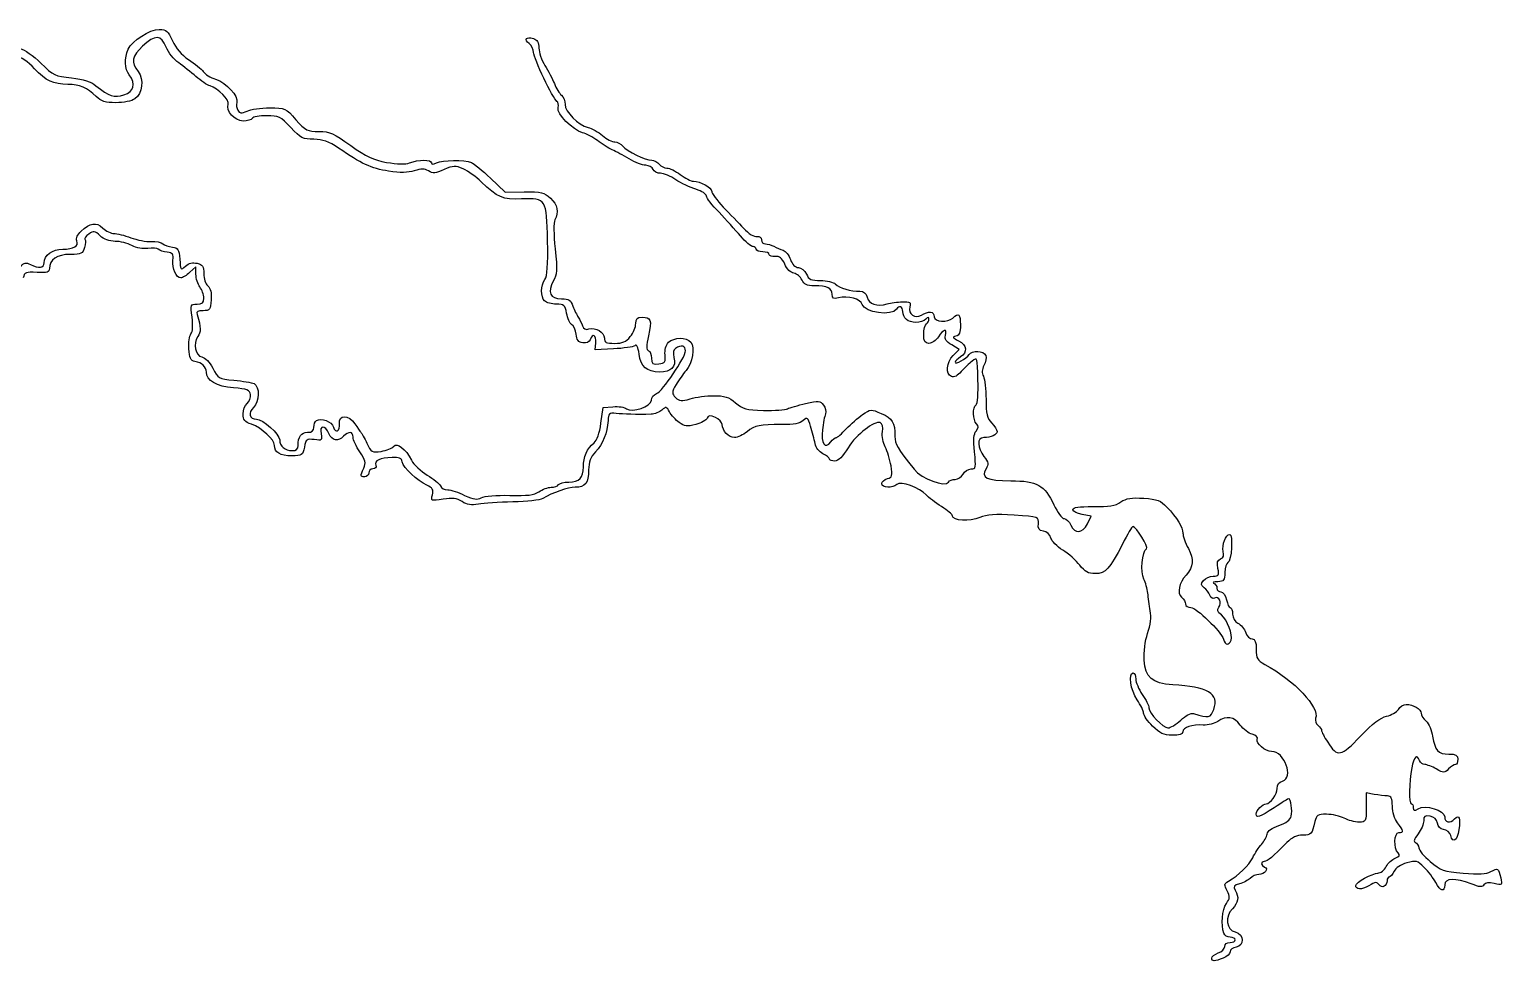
# Model space of a CAD drawing. Extents: x 0 to 12.7, y 0 to 7.2.
# Drawn here: x 6.47 to 12.72, y 0 to 3.96 of the extents above; entities that cross this region are included whole.
import ezdxf

# ---------------------------------------------------------------- set-up
doc = ezdxf.new("R2010")
doc.units = 0
doc.header["$MEASUREMENT"] = 0
doc.layers.get('0').update_dxf_attribs({"linetype": 'CONTINUOUS'})

msp = doc.modelspace()

# ---------------------------------------------------------------- linework, layer by layer
at = {"color": 0}
for p, q in [((8.42676, 3.3234), (8.48899, 3.2646)), ((8.48899, 3.2646), (8.57004, 3.26568)), ((7.17671, 2.94792), (7.15115, 2.92449)), ((7.17671, 2.91564), (7.17671, 2.94792)), ((8.87121, 2.59451), (8.87343, 2.62451)), ((8.949, 2.59896), (8.87121, 2.59451)), ((10.4168, 2.59674), (10.3846, 2.61567)), ((10.3912, 2.57118), (10.4168, 2.59674)), ((8.89567, 2.28342), (8.90457, 2.3501)), ((8.90457, 2.3501), (8.94678, 2.35346)), ((10.9768, 1.88786), (10.9379, 1.89561)), ((10.9602, 1.85562), (10.9768, 1.88786)), ((12.178, 0.706651), (12.1436, 0.713325)), ((12.1436, 0.713325), (12.1436, 0.651096)), ((11.488, 0.011122), (11.488, 0.011122))]:
    msp.add_line(p, q, dxfattribs=at)
for points in [[(6.88894, 3.87125), (6.90668, 3.90901), (6.98004, 3.95568), (7.02115, 3.95568)], [(7.02115, 3.95568), (7.05117, 3.95568), (7.05892, 3.949), (7.07671, 3.90679)], [(6.95003, 3.88456), (6.9056, 3.84347), (6.90007, 3.81569), (6.9311, 3.77681)], [(7.05003, 3.8801), (7.03, 3.93343), (7.00222, 3.93457), (6.95003, 3.88456)], [(7.10335, 3.81342), (7.08339, 3.82682), (7.06006, 3.85786), (7.05003, 3.8801)], [(7.07671, 3.90679), (7.09115, 3.87571), (7.11447, 3.84793), (7.14556, 3.8279)], [(8.59119, 3.89567), (8.56674, 3.91342), (8.57785, 3.92681), (8.60894, 3.91678)], [(8.61008, 3.85786), (8.61008, 3.87017), (8.60118, 3.88792), (8.59119, 3.89567)], [(8.60894, 3.91678), (8.6256, 3.91233), (8.63232, 3.90012), (8.63232, 3.87679)], [(8.63232, 3.87679), (8.63232, 3.85906), (8.64344, 3.82568), (8.65788, 3.80231)], [(6.4911, 3.78901), (6.46446, 3.81896), (6.43446, 3.83789), (6.41004, 3.84347)], [(6.43001, 3.87451), (6.44775, 3.87125), (6.48779, 3.84347), (6.51888, 3.81233)], [(6.89339, 3.76232), (6.87446, 3.78792), (6.87224, 3.83344), (6.88894, 3.87125)], [(7.14556, 3.8279), (7.17225, 3.81011), (7.20003, 3.78792), (7.20779, 3.77681)], [(8.70893, 3.65012), (8.69228, 3.66124), (8.61008, 3.83236), (8.61008, 3.85786)], [(6.63336, 3.72233), (6.57118, 3.72233), (6.54004, 3.73682), (6.4911, 3.78901)], [(6.51888, 3.81233), (6.57118, 3.76124), (6.57889, 3.75678), (6.64893, 3.75011)], [(6.87115, 3.6779), (6.91444, 3.69239), (6.92225, 3.72342), (6.89339, 3.76232)], [(6.9311, 3.77681), (6.95671, 3.74349), (6.95003, 3.68343), (6.91781, 3.66124)], [(7.17671, 3.75569), (7.15668, 3.77344), (7.12337, 3.80013), (7.10335, 3.81342)], [(7.23671, 3.71571), (7.2245, 3.71897), (7.19672, 3.7379), (7.17671, 3.75569)], [(7.20779, 3.77681), (7.21446, 3.76568), (7.23893, 3.75119), (7.2601, 3.74457)], [(8.65788, 3.80231), (8.67231, 3.78011), (8.69011, 3.74567), (8.69786, 3.72569)], [(6.75336, 3.67122), (6.71446, 3.70904), (6.68338, 3.72233), (6.63336, 3.72233)], [(6.64893, 3.75011), (6.70003, 3.74457), (6.73112, 3.73454), (6.75222, 3.71679)], [(6.75222, 3.71679), (6.80778, 3.67122), (6.83003, 3.66461), (6.87115, 3.6779)], [(7.31337, 3.63792), (7.32004, 3.65565), (7.27115, 3.70568), (7.23671, 3.71571)], [(7.2601, 3.74457), (7.30561, 3.73008), (7.35781, 3.67236), (7.35004, 3.64567)], [(8.69786, 3.72569), (8.70568, 3.70568), (8.71897, 3.68343), (8.72786, 3.67681)], [(6.83669, 3.64453), (6.79221, 3.64453), (6.77447, 3.65012), (6.75336, 3.67122)], [(6.91781, 3.66124), (6.90451, 3.65121), (6.86892, 3.64453), (6.83669, 3.64453)], [(7.37674, 3.56679), (7.34115, 3.56679), (7.30333, 3.61014), (7.31337, 3.63792)], [(7.35004, 3.64567), (7.34668, 3.63564), (7.34896, 3.62125), (7.35449, 3.61231)], [(8.71343, 3.62343), (8.71674, 3.63564), (8.71451, 3.64675), (8.70893, 3.65012)], [(8.72786, 3.67681), (8.73671, 3.67014), (8.74343, 3.65229), (8.74343, 3.63683)], [(8.74343, 3.63683), (8.74343, 3.60568), (8.79899, 3.55012), (8.84119, 3.53901)], [(7.35449, 3.61231), (7.36225, 3.59901), (7.36893, 3.59793), (7.39339, 3.60906)], [(7.41564, 3.5779), (7.41228, 3.57124), (7.39447, 3.56679), (7.37674, 3.56679)], [(7.39339, 3.60906), (7.4089, 3.61675), (7.45226, 3.62235), (7.49001, 3.62235)], [(7.47672, 3.58897), (7.44672, 3.58897), (7.41894, 3.58453), (7.41564, 3.5779)], [(7.57894, 3.53901), (7.5356, 3.58561), (7.52783, 3.58897), (7.47672, 3.58897)], [(7.49001, 3.62235), (7.55561, 3.62235), (7.55783, 3.62125), (7.60118, 3.57232)], [(7.60118, 3.57232), (7.64225, 3.52572), (7.64899, 3.52235), (7.69894, 3.52235)], [(8.81788, 3.51676), (8.77561, 3.52789), (8.70676, 3.59793), (8.71343, 3.62343)], [(7.67676, 3.48899), (7.63112, 3.48899), (7.62121, 3.49457), (7.57894, 3.53901)], [(7.69894, 3.52235), (7.74561, 3.52235), (7.76118, 3.5146), (7.83339, 3.46229)], [(8.88118, 3.48346), (8.86231, 3.49794), (8.83344, 3.5134), (8.81788, 3.51676)], [(8.84119, 3.53901), (8.85678, 3.53564), (8.88456, 3.52013), (8.90229, 3.50456)], [(8.90229, 3.50456), (8.92008, 3.49007), (8.94347, 3.47786), (8.95454, 3.47786)], [(7.78228, 3.45122), (7.73893, 3.48008), (7.71565, 3.48899), (7.67676, 3.48899)], [(7.99451, 3.35346), (7.92117, 3.36567), (7.87674, 3.38564), (7.78228, 3.45122)], [(7.83339, 3.46229), (7.90007, 3.41461), (7.92899, 3.40121), (7.98563, 3.39117)], [(8.94347, 3.44456), (8.9279, 3.45122), (8.90013, 3.46897), (8.88118, 3.48346)], [(9.01568, 3.40565), (8.99121, 3.42014), (8.95899, 3.43787), (8.94347, 3.44456)], [(8.95454, 3.47786), (8.96451, 3.47786), (8.98008, 3.47017), (8.9879, 3.46012)], [(8.9879, 3.46012), (9.00564, 3.43901), (9.08567, 3.40013), (9.11122, 3.40013)], [(7.98563, 3.39117), (8.03114, 3.38346), (8.06565, 3.38232), (8.08339, 3.389)], [(8.08339, 3.389), (8.12007, 3.40349), (8.17676, 3.40349), (8.17676, 3.389)], [(8.17676, 3.389), (8.17676, 3.38124), (8.18343, 3.38124), (8.19781, 3.389)], [(8.19781, 3.389), (8.22228, 3.40121), (8.31565, 3.40229), (8.34565, 3.39117)], [(8.31119, 3.36339), (8.27675, 3.37788), (8.26893, 3.37788), (8.23008, 3.36014)], [(8.34565, 3.39117), (8.35562, 3.38683), (8.39225, 3.35678), (8.42676, 3.3234)], [(9.08567, 3.37896), (9.07124, 3.37896), (9.0401, 3.39117), (9.01568, 3.40565)], [(9.11675, 3.36122), (9.11344, 3.37011), (9.09901, 3.37788), (9.08567, 3.37896)], [(9.11122, 3.40013), (9.12125, 3.40013), (9.13564, 3.39236), (9.14344, 3.38346)], [(9.14344, 3.38346), (9.15121, 3.37451), (9.16569, 3.36675), (9.17563, 3.36675)], [(8.10335, 3.35568), (8.07676, 3.34674), (8.04454, 3.34565), (7.99451, 3.35346)], [(8.16342, 3.35454), (8.14675, 3.36458), (8.1334, 3.36458), (8.10335, 3.35568)], [(8.23008, 3.36014), (8.19342, 3.34347), (8.18229, 3.34233), (8.16342, 3.35454)], [(8.38786, 3.30903), (8.36675, 3.329), (8.33231, 3.35346), (8.31119, 3.36339)], [(9.14903, 3.34457), (9.13454, 3.34457), (9.12125, 3.35232), (9.11675, 3.36122)], [(9.21343, 3.31679), (9.19119, 3.33236), (9.16233, 3.34457), (9.14903, 3.34457)], [(9.17563, 3.36675), (9.18674, 3.36675), (9.21121, 3.35454), (9.23236, 3.33897)], [(9.29899, 3.27681), (9.27453, 3.2845), (9.23568, 3.30231), (9.21343, 3.31679)], [(9.23236, 3.33897), (9.25342, 3.3234), (9.27789, 3.31119), (9.28792, 3.31119)], [(8.55897, 3.23562), (8.47786, 3.23232), (8.45676, 3.24115), (8.38786, 3.30903)], [(8.57004, 3.26568), (8.64231, 3.26676), (8.65457, 3.2634), (8.68115, 3.23899)], [(9.28792, 3.31119), (9.31679, 3.31119), (9.36567, 3.2845), (9.36567, 3.26785)], [(9.34347, 3.24789), (9.34347, 3.25672), (9.32346, 3.26893), (9.29899, 3.27681)], [(9.36567, 3.26785), (9.36567, 3.2601), (9.38792, 3.23008), (9.41456, 3.20117)], [(8.66894, 3.05783), (8.66569, 3.23562), (8.66342, 3.23899), (8.55897, 3.23562)], [(8.68115, 3.23899), (8.71121, 3.21121), (8.71789, 3.17899), (8.70008, 3.14675)], [(9.39675, 3.17899), (9.36681, 3.20904), (9.34347, 3.24007), (9.34347, 3.24789)], [(9.41456, 3.20117), (9.44233, 3.17339), (9.48118, 3.13232), (9.50119, 3.11122)], [(6.68892, 3.09901), (6.72781, 3.13456), (6.75336, 3.139), (6.78114, 3.11231)], [(8.70008, 3.14675), (8.69456, 3.13564), (8.69456, 3.08561), (8.70117, 3.02344)], [(9.4879, 3.079), (9.46679, 3.10346), (9.42563, 3.14899), (9.39675, 3.17899)], [(6.67117, 3.05783), (6.66672, 3.06896), (6.67449, 3.08453), (6.68892, 3.09901)], [(6.72228, 3.08681), (6.70888, 3.07785), (6.70226, 3.06787), (6.70557, 3.06456)], [(6.70557, 3.06456), (6.70888, 3.06119), (6.70779, 3.04563), (6.70335, 3.02897)], [(6.77001, 3.079), (6.74778, 3.1001), (6.74224, 3.10118), (6.72228, 3.08681)], [(6.83339, 3.05567), (6.81006, 3.05567), (6.7856, 3.06456), (6.77001, 3.079)], [(6.78114, 3.11231), (6.79449, 3.09901), (6.81668, 3.08897), (6.82894, 3.08897)], [(6.82894, 3.08897), (6.84115, 3.08897), (6.87337, 3.08122), (6.90007, 3.07124)], [(6.90007, 3.07124), (6.92671, 3.06119), (6.9656, 3.05344), (6.98665, 3.05458)], [(9.54124, 3.03342), (9.53347, 3.03342), (9.50896, 3.05344), (9.4879, 3.079)], [(9.50119, 3.11122), (9.52235, 3.08789), (9.54568, 3.0734), (9.55789, 3.07568)], [(9.55789, 3.07568), (9.56901, 3.07785), (9.57682, 3.07232), (9.57682, 3.06228)], [(6.53228, 2.96457), (6.53228, 2.99567), (6.56782, 3.02229), (6.61117, 3.02229)], [(6.61117, 3.02229), (6.65776, 3.02229), (6.68001, 3.03564), (6.67117, 3.05783)], [(6.70335, 3.02897), (6.69667, 3.00347), (6.69114, 3.00011), (6.64339, 3.00011)], [(6.90451, 3.03788), (6.88667, 3.0479), (6.85449, 3.05567), (6.83339, 3.05567)], [(6.97228, 3.02567), (6.95226, 3.02229), (6.92449, 3.02789), (6.90451, 3.03788)], [(7.01671, 3.02229), (7.01226, 3.02789), (6.99224, 3.02897), (6.97228, 3.02567)], [(6.98665, 3.05458), (7.00672, 3.05567), (7.02892, 3.05231), (7.03668, 3.04563)], [(7.05453, 3.009), (7.03896, 3.01124), (7.02225, 3.01676), (7.01671, 3.02229)], [(7.03668, 3.04563), (7.0434, 3.0401), (7.06114, 3.03342), (7.07671, 3.03125)], [(7.07894, 2.97569), (7.08231, 3.00011), (7.07781, 3.00672), (7.05453, 3.009)], [(7.07671, 3.03125), (7.10113, 3.02789), (7.10449, 3.02121), (7.10781, 2.98008)], [(8.65788, 2.89344), (8.66786, 2.90674), (8.67122, 2.95454), (8.66894, 3.05783)], [(8.70117, 3.02344), (8.71121, 2.93235), (8.71013, 2.91456), (8.69347, 2.88678)], [(9.55458, 3.02229), (9.55458, 3.02789), (9.54785, 3.03342), (9.54124, 3.03342)], [(9.58236, 3.01124), (9.56679, 3.01124), (9.55458, 3.01568), (9.55458, 3.02229)], [(9.57682, 3.06228), (9.57682, 3.05231), (9.58458, 3.04454), (9.59347, 3.04454)], [(9.61014, 2.99903), (9.61014, 3.00564), (9.59788, 3.01124), (9.58236, 3.01124)], [(9.59347, 3.04454), (9.60232, 3.04454), (9.61897, 3.0401), (9.6301, 3.0345)], [(9.6301, 3.0345), (9.64014, 3.02897), (9.65788, 3.02121), (9.669, 3.01785)], [(9.669, 3.01785), (9.68012, 3.0146), (9.69456, 2.99675), (9.70014, 2.97786)], [(6.43224, 2.94792), (6.44775, 2.96565), (6.45449, 2.96789), (6.47444, 2.95676)], [(6.47444, 2.95676), (6.5089, 2.93896), (6.53228, 2.94233), (6.53228, 2.96457)], [(6.55447, 2.94006), (6.55447, 2.92339), (6.54557, 2.92122), (6.50222, 2.92339)], [(6.64339, 3.00011), (6.58783, 3.00011), (6.55447, 2.97786), (6.55447, 2.94006)], [(7.11225, 2.90007), (7.09337, 2.90007), (7.07557, 2.94006), (7.07894, 2.97569)], [(7.10781, 2.98008), (7.11117, 2.93343), (7.11225, 2.93235), (7.13226, 2.95008)], [(7.13226, 2.95008), (7.14671, 2.96338), (7.16228, 2.96674), (7.18229, 2.96229)], [(7.18229, 2.96229), (7.20449, 2.95676), (7.21007, 2.949), (7.21007, 2.91786)], [(9.63569, 2.99115), (9.62125, 2.98899), (9.61014, 2.99343), (9.61014, 2.99903)], [(9.67567, 2.95899), (9.66347, 2.98562), (9.65457, 2.99343), (9.63569, 2.99115)], [(9.71451, 2.92014), (9.70122, 2.92231), (9.68457, 2.93787), (9.67567, 2.95899)], [(9.70014, 2.97786), (9.7079, 2.95676), (9.72011, 2.94456), (9.73346, 2.94456)], [(9.73346, 2.94456), (9.74567, 2.94456), (9.76014, 2.93235), (9.7679, 2.91678)], [(6.50222, 2.92339), (6.45449, 2.92676), (6.44894, 2.92449), (6.44336, 2.90007)], [(7.15115, 2.92449), (7.13667, 2.91118), (7.12001, 2.90007), (7.11225, 2.90007)], [(7.19342, 2.86231), (7.18451, 2.87343), (7.17671, 2.89789), (7.17671, 2.91564)], [(7.21007, 2.91786), (7.21007, 2.89789), (7.21783, 2.87451), (7.22672, 2.86675)], [(8.65674, 2.80231), (8.639, 2.8201), (8.64008, 2.86893), (8.65788, 2.89344)], [(8.69347, 2.88678), (8.66678, 2.84115), (8.68007, 2.81119), (8.72786, 2.81119)], [(9.74903, 2.89117), (9.74229, 2.90565), (9.72792, 2.91786), (9.71451, 2.92014)], [(9.80122, 2.86675), (9.76899, 2.86675), (9.75786, 2.87229), (9.74903, 2.89117)], [(9.7679, 2.91678), (9.77789, 2.89344), (9.78792, 2.889), (9.8279, 2.889)], [(9.8279, 2.889), (9.8534, 2.889), (9.88238, 2.88232), (9.89014, 2.87451)], [(7.18115, 2.78896), (7.20335, 2.78896), (7.21007, 2.79454), (7.21007, 2.81456)], [(7.21007, 2.81456), (7.21007, 2.82894), (7.20226, 2.8501), (7.19342, 2.86231)], [(7.22672, 2.86675), (7.23893, 2.85672), (7.24338, 2.83681), (7.24115, 2.80675)], [(9.87679, 2.83122), (9.87679, 2.85672), (9.85678, 2.86675), (9.80122, 2.86675)], [(9.90343, 2.81565), (9.88238, 2.81011), (9.87679, 2.81338), (9.87679, 2.83122)], [(9.89014, 2.87451), (9.90679, 2.85786), (9.9579, 2.84343), (9.99457, 2.84343)], [(10.0046, 2.78788), (9.99789, 2.81119), (9.94456, 2.82568), (9.90343, 2.81565)], [(9.99457, 2.84343), (10.0112, 2.84343), (10.0213, 2.83561), (10.0257, 2.81787)], [(10.0257, 2.81787), (10.0324, 2.78896), (10.0668, 2.77789), (10.1101, 2.7901)], [(7.16004, 2.7334), (7.15224, 2.78788), (7.15338, 2.78896), (7.18115, 2.78896)], [(7.20671, 2.76118), (7.18451, 2.76232), (7.17785, 2.75782), (7.18229, 2.74451)], [(7.24115, 2.80675), (7.23785, 2.76568), (7.23557, 2.76118), (7.20671, 2.76118)], [(8.70676, 2.78896), (8.68674, 2.78896), (8.6645, 2.79454), (8.65674, 2.80231)], [(8.75011, 2.75011), (8.74343, 2.7845), (8.73899, 2.78896), (8.70676, 2.78896)], [(8.72786, 2.81119), (8.7601, 2.81119), (8.76785, 2.80567), (8.77681, 2.78006)], [(8.77681, 2.78006), (8.78342, 2.7634), (8.79346, 2.74235), (8.79899, 2.7334)], [(10.1501, 2.76785), (10.1301, 2.73676), (10.0157, 2.75228), (10.0046, 2.78788)], [(10.1101, 2.7901), (10.1257, 2.79454), (10.1546, 2.7979), (10.1757, 2.79899)], [(10.1768, 2.75782), (10.1768, 2.77897), (10.1602, 2.7845), (10.1501, 2.76785)], [(10.1757, 2.79899), (10.2068, 2.80007), (10.2123, 2.79671), (10.2068, 2.77789)], [(10.2324, 2.71121), (10.1991, 2.71121), (10.1768, 2.73004), (10.1768, 2.75782)], [(10.2068, 2.77789), (10.1991, 2.74675), (10.2279, 2.72569), (10.2557, 2.74235)], [(10.2557, 2.74235), (10.2857, 2.76118), (10.3102, 2.759), (10.3102, 2.73562)], [(10.3891, 2.73004), (10.4135, 2.75456), (10.4213, 2.74675), (10.4213, 2.70117)], [(7.1556, 2.66228), (7.16336, 2.67231), (7.16444, 2.69792), (7.16004, 2.7334)], [(7.18229, 2.74451), (7.19781, 2.69006), (7.19894, 2.67014), (7.18451, 2.65121)], [(8.77121, 2.70226), (8.7634, 2.70676), (8.75342, 2.72894), (8.75011, 2.75011)], [(8.7901, 2.66118), (8.78787, 2.67899), (8.77897, 2.69792), (8.77121, 2.70226)], [(8.79899, 2.7334), (8.80567, 2.7245), (8.81342, 2.70785), (8.81788, 2.69672)], [(8.81788, 2.69672), (8.82124, 2.68343), (8.83117, 2.67899), (8.84457, 2.68343)], [(8.84457, 2.68343), (8.87235, 2.69233), (8.9101, 2.67014), (8.9101, 2.64453)], [(9.02007, 2.65121), (9.03342, 2.66786), (9.04346, 2.69233), (9.04346, 2.70676)], [(9.04346, 2.70676), (9.04346, 2.72786), (9.04899, 2.7334), (9.0701, 2.7334)], [(9.0701, 2.7334), (9.10786, 2.7334), (9.11231, 2.72233), (9.09788, 2.65457)], [(10.2746, 2.7245), (10.2668, 2.71674), (10.2479, 2.71121), (10.2324, 2.71121)], [(10.2657, 2.6601), (10.2657, 2.68121), (10.2713, 2.70226), (10.2768, 2.70562)], [(10.2879, 2.72569), (10.2879, 2.73454), (10.2846, 2.73454), (10.2746, 2.7245)], [(10.2768, 2.70562), (10.2835, 2.70899), (10.2879, 2.71783), (10.2879, 2.72569)], [(10.3102, 2.73562), (10.3102, 2.71229), (10.3679, 2.70899), (10.3891, 2.73004)], [(10.4213, 2.70117), (10.4213, 2.66894), (10.4168, 2.65565), (10.4023, 2.65229)], [(7.14671, 2.59896), (7.14447, 2.62565), (7.14893, 2.65457), (7.1556, 2.66228)], [(7.18451, 2.65121), (7.16336, 2.62229), (7.17339, 2.56896), (7.20226, 2.56456)], [(8.81896, 2.62451), (8.80007, 2.62679), (8.79226, 2.63678), (8.7901, 2.66118)], [(8.8501, 2.63786), (8.84674, 2.62788), (8.83344, 2.62229), (8.81896, 2.62451)], [(8.87343, 2.62451), (8.87565, 2.65782), (8.86122, 2.66678), (8.8501, 2.63786)], [(8.9101, 2.64453), (8.9101, 2.62565), (8.91786, 2.62229), (8.9534, 2.62229)], [(8.9534, 2.62229), (8.9879, 2.62229), (9.00233, 2.62896), (9.02007, 2.65121)], [(9.09788, 2.65457), (9.08789, 2.61122), (9.08789, 2.59451), (9.09788, 2.59115)], [(9.16786, 2.5734), (9.16569, 2.59451), (9.17122, 2.61567), (9.18235, 2.62679)], [(9.18235, 2.62679), (9.20568, 2.64899), (9.25896, 2.65007), (9.27681, 2.62788)], [(9.27681, 2.62788), (9.29568, 2.60562), (9.28342, 2.53678), (9.25678, 2.50672)], [(10.2879, 2.62229), (10.2701, 2.62229), (10.2657, 2.63004), (10.2657, 2.6601)], [(10.3279, 2.65007), (10.3179, 2.6345), (10.3001, 2.62229), (10.2879, 2.62229)], [(10.3579, 2.65565), (10.3657, 2.68679), (10.3502, 2.68343), (10.3279, 2.65007)], [(10.3846, 2.61567), (10.3613, 2.62896), (10.3535, 2.64008), (10.3579, 2.65565)], [(10.4023, 2.65229), (10.3857, 2.64899), (10.388, 2.64561), (10.4135, 2.6334)], [(10.4135, 2.6334), (10.4491, 2.61567), (10.4524, 2.58339), (10.4213, 2.56456)], [(7.17225, 2.54563), (7.15451, 2.54899), (7.14893, 2.56119), (7.14671, 2.59896)], [(7.20226, 2.56456), (7.2156, 2.56228), (7.23449, 2.5434), (7.24778, 2.51676)], [(9.03901, 2.61231), (9.03233, 2.60672), (8.99229, 2.60118), (8.949, 2.59896)], [(9.05789, 2.57676), (9.05339, 2.609), (9.04785, 2.61893), (9.03901, 2.61231)], [(9.14453, 2.50006), (9.09011, 2.50119), (9.06451, 2.52339), (9.05789, 2.57676)], [(9.09788, 2.59115), (9.10454, 2.58897), (9.11014, 2.57449), (9.11014, 2.56011)], [(9.13118, 2.40901), (9.15674, 2.41786), (9.25456, 2.56228), (9.25456, 2.59115)], [(9.14122, 2.5356), (9.16786, 2.53896), (9.17122, 2.5434), (9.16786, 2.5734)], [(9.21229, 2.60118), (9.20231, 2.5956), (9.20008, 2.58231), (9.20568, 2.56228)], [(9.25456, 2.59115), (9.25456, 2.61231), (9.23676, 2.61675), (9.21229, 2.60118)], [(10.3835, 2.48122), (10.3579, 2.49115), (10.3613, 2.54118), (10.3912, 2.57118)], [(10.399, 2.54232), (10.399, 2.53006), (10.4468, 2.55783), (10.4579, 2.57449)], [(10.4213, 2.56456), (10.409, 2.55675), (10.399, 2.54671), (10.399, 2.54232)], [(10.4579, 2.57449), (10.4701, 2.59451), (10.5201, 2.59233), (10.529, 2.57118)], [(10.4957, 2.46674), (10.4935, 2.56338), (10.4935, 2.56456), (10.4713, 2.54671)], [(10.529, 2.57118), (10.5324, 2.56228), (10.529, 2.54232), (10.5213, 2.52897)], [(7.22119, 2.50006), (7.22119, 2.52339), (7.20226, 2.54004), (7.17225, 2.54563)], [(7.24778, 2.51676), (7.27001, 2.47342), (7.27339, 2.47228), (7.33783, 2.46565)], [(9.11014, 2.56011), (9.11014, 2.5356), (9.11453, 2.53233), (9.14122, 2.5356)], [(9.20568, 2.56228), (9.21565, 2.52229), (9.19347, 2.50006), (9.14453, 2.50006)], [(9.25678, 2.50672), (9.24457, 2.49343), (9.22678, 2.46674), (9.21451, 2.44786)], [(10.4246, 2.50228), (10.4102, 2.48449), (10.3946, 2.47678), (10.3835, 2.48122)], [(10.4713, 2.54671), (10.459, 2.53678), (10.4379, 2.51676), (10.4246, 2.50228)], [(10.5213, 2.52897), (10.5124, 2.51118), (10.5113, 2.49561), (10.519, 2.48232)], [(7.33669, 2.43343), (7.26449, 2.43896), (7.22119, 2.46457), (7.22119, 2.50006)], [(7.33783, 2.46565), (7.37446, 2.46229), (7.41228, 2.45562), (7.42339, 2.45117)], [(7.42339, 2.45117), (7.44781, 2.44006), (7.44672, 2.37337), (7.42117, 2.3501)], [(9.21451, 2.44786), (9.19569, 2.41336), (9.19569, 2.4101), (9.21229, 2.39231)], [(10.488, 2.36117), (10.4935, 2.36453), (10.4979, 2.41118), (10.4957, 2.46674)], [(10.519, 2.48232), (10.5246, 2.47011), (10.529, 2.42676), (10.5301, 2.3845)], [(7.40782, 2.40451), (7.40451, 2.42449), (7.39447, 2.42893), (7.33669, 2.43343)], [(7.39339, 2.36675), (7.40338, 2.37451), (7.41004, 2.39231), (7.40782, 2.40451)], [(9.00456, 2.34451), (9.02681, 2.32676), (9.11014, 2.35454), (9.11014, 2.38124)], [(9.11014, 2.38124), (9.11014, 2.39231), (9.12007, 2.40451), (9.13118, 2.40901)], [(9.21229, 2.39231), (9.229, 2.37674), (9.2379, 2.37565), (9.27453, 2.38678)], [(9.27453, 2.38678), (9.29899, 2.39453), (9.34347, 2.40007), (9.37457, 2.40007)], [(9.37457, 2.40007), (9.419, 2.40007), (9.43793, 2.39453), (9.46679, 2.37011)], [(9.76454, 2.36675), (9.8201, 2.38004), (9.82563, 2.37896), (9.84011, 2.36008)], [(10.5301, 2.3845), (10.5301, 2.3234), (10.5357, 2.30344), (10.5534, 2.2845)], [(7.37674, 2.32232), (7.37674, 2.33897), (7.3845, 2.359), (7.39339, 2.36675)], [(7.41228, 2.27897), (7.3834, 2.28896), (7.37674, 2.29671), (7.37674, 2.32232)], [(7.42117, 2.3501), (7.39671, 2.32785), (7.40338, 2.30007), (7.43338, 2.30007)], [(7.7856, 2.28119), (7.78006, 2.3201), (7.82557, 2.3201), (7.85118, 2.28119)], [(8.96013, 2.32449), (8.93007, 2.32785), (8.92676, 2.32449), (8.92563, 2.29454)], [(8.94678, 2.35346), (8.97006, 2.35562), (8.99567, 2.35118), (9.00456, 2.34451)], [(9.10894, 2.32118), (9.04676, 2.3201), (8.99121, 2.32118), (8.96013, 2.32449)], [(9.15457, 2.33897), (9.14453, 2.33003), (9.12343, 2.32232), (9.10894, 2.32118)], [(9.18674, 2.33122), (9.17453, 2.35346), (9.17122, 2.35454), (9.15457, 2.33897)], [(9.22786, 2.2856), (9.21229, 2.29671), (9.19456, 2.31674), (9.18674, 2.33122)], [(9.38118, 2.30783), (9.359, 2.31782), (9.35232, 2.31782), (9.34679, 2.30453)], [(9.46679, 2.37011), (9.49789, 2.34343), (9.51232, 2.34006), (9.58567, 2.33789)], [(9.58567, 2.33789), (9.63238, 2.33675), (9.6779, 2.34006), (9.68793, 2.34451)], [(9.68793, 2.34451), (9.69678, 2.34896), (9.73122, 2.359), (9.76454, 2.36675)], [(9.84901, 2.32232), (9.84457, 2.31338), (9.83903, 2.28233), (9.83567, 2.2545)], [(9.84011, 2.36008), (9.84788, 2.34896), (9.85232, 2.33231), (9.84901, 2.32232)], [(9.93679, 2.259), (9.95568, 2.28006), (9.98676, 2.30675), (10.0057, 2.3201)], [(10.0057, 2.3201), (10.0402, 2.34343), (10.0423, 2.34343), (10.0857, 2.32449)], [(10.0857, 2.32449), (10.1324, 2.30453), (10.1435, 2.28678), (10.1435, 2.22672)], [(10.4901, 2.28006), (10.4735, 2.29671), (10.4724, 2.35226), (10.488, 2.36117)], [(7.5101, 2.18896), (7.5101, 2.21338), (7.45562, 2.2634), (7.41228, 2.27897)], [(7.43338, 2.30007), (7.46007, 2.30007), (7.53228, 2.23676), (7.53228, 2.21229)], [(7.65007, 2.24451), (7.66894, 2.24451), (7.67676, 2.25119), (7.67676, 2.26563)], [(7.67676, 2.26563), (7.67676, 2.27783), (7.68229, 2.29118), (7.68896, 2.29454)], [(7.68896, 2.29454), (7.70893, 2.30783), (7.75228, 2.29004), (7.7601, 2.26676)], [(7.74115, 2.23893), (7.7245, 2.27675), (7.70008, 2.27567), (7.70785, 2.23785)], [(7.7601, 2.26676), (7.76893, 2.23785), (7.79004, 2.25006), (7.7856, 2.28119)], [(7.85118, 2.28119), (7.86117, 2.26454), (7.87343, 2.24789), (7.87674, 2.24451)], [(8.86675, 2.20008), (8.87896, 2.21115), (8.89008, 2.24115), (8.89567, 2.28342)], [(8.92563, 2.29454), (8.92231, 2.24229), (8.90457, 2.19558), (8.87235, 2.16118)], [(9.29785, 2.27783), (9.26124, 2.26785), (9.25011, 2.26893), (9.22786, 2.2856)], [(9.34679, 2.30453), (9.34347, 2.29671), (9.32124, 2.28342), (9.29785, 2.27783)], [(9.41015, 2.27783), (9.41015, 2.28678), (9.39675, 2.30007), (9.38118, 2.30783)], [(9.46235, 2.22228), (9.43793, 2.22228), (9.41124, 2.25119), (9.41015, 2.27783)], [(9.66456, 2.27783), (9.56679, 2.27783), (9.55122, 2.27447), (9.51568, 2.24669)], [(9.75461, 2.29454), (9.74121, 2.28233), (9.71343, 2.27675), (9.66456, 2.27783)], [(9.78564, 2.27007), (9.77458, 2.30783), (9.77126, 2.31011), (9.75461, 2.29454)], [(9.80458, 2.19672), (9.80122, 2.21338), (9.79232, 2.24669), (9.78564, 2.27007)], [(9.83567, 2.2545), (9.829, 2.19786), (9.84788, 2.17117), (9.87125, 2.20344)], [(9.8935, 2.22228), (9.89903, 2.22228), (9.91792, 2.23893), (9.93679, 2.259)], [(10.0812, 2.2856), (10.0557, 2.29454), (9.98014, 2.23562), (9.94456, 2.17893)], [(10.0901, 2.24669), (10.0935, 2.26676), (10.0901, 2.28233), (10.0812, 2.2856)], [(10.488, 2.25006), (10.4991, 2.2634), (10.4991, 2.27121), (10.4901, 2.28006)], [(10.5534, 2.2845), (10.5668, 2.27121), (10.5768, 2.2545), (10.5768, 2.24789)], [(7.58339, 2.14453), (7.5345, 2.14453), (7.5101, 2.15896), (7.5101, 2.18896)], [(7.53228, 2.21229), (7.53228, 2.1856), (7.55453, 2.16672), (7.58453, 2.16672)], [(7.61008, 2.18787), (7.61008, 2.22672), (7.62337, 2.24451), (7.65007, 2.24451)], [(7.67893, 2.21338), (7.64671, 2.21783), (7.64339, 2.21565), (7.63672, 2.18121)], [(7.70785, 2.23785), (7.71337, 2.21007), (7.71115, 2.20899), (7.67893, 2.21338)], [(7.80339, 2.22786), (7.77892, 2.20344), (7.75564, 2.20779), (7.74115, 2.23893)], [(7.84343, 2.22336), (7.84343, 2.24897), (7.82557, 2.25006), (7.80339, 2.22786)], [(7.87229, 2.16118), (7.85672, 2.18451), (7.84343, 2.21229), (7.84343, 2.22336)], [(7.87674, 2.24451), (7.88004, 2.24115), (7.89225, 2.22011), (7.90229, 2.19786)], [(7.90229, 2.19786), (7.92003, 2.15896), (7.92339, 2.15782), (7.96337, 2.16336)], [(8.01563, 2.18451), (8.03006, 2.20344), (8.06674, 2.17449), (8.09115, 2.12565)], [(8.82124, 2.09787), (8.82124, 2.14003), (8.83675, 2.17567), (8.86675, 2.20008)], [(9.51568, 2.24669), (9.49903, 2.2334), (9.47456, 2.22228), (9.46235, 2.22228)], [(9.83794, 2.15343), (9.82238, 2.16118), (9.80789, 2.17893), (9.80458, 2.19672)], [(9.87125, 2.20344), (9.87901, 2.21451), (9.889, 2.22228), (9.8935, 2.22228)], [(10.1023, 2.18229), (10.0935, 2.20008), (10.0879, 2.22894), (10.0901, 2.24669)], [(10.1435, 2.22672), (10.1435, 2.19558), (10.1534, 2.17785), (10.2246, 2.08783)], [(10.4812, 2.16118), (10.4757, 2.21338), (10.4779, 2.23785), (10.488, 2.25006)], [(10.5201, 2.22228), (10.4913, 2.22228), (10.4923, 2.17893), (10.5213, 2.14117)], [(10.5768, 2.24789), (10.5768, 2.2334), (10.5513, 2.22228), (10.5201, 2.22228)], [(7.63672, 2.18121), (7.63004, 2.14671), (7.62674, 2.14453), (7.58339, 2.14453)], [(7.58453, 2.16672), (7.60226, 2.16672), (7.61008, 2.17339), (7.61008, 2.18787)], [(7.88894, 2.09233), (7.89899, 2.11453), (7.89561, 2.12565), (7.87229, 2.16118)], [(8.0101, 2.13786), (7.95785, 2.13558), (7.93229, 2.12337), (7.94006, 2.10454)], [(7.96337, 2.16336), (7.98563, 2.16781), (8.0101, 2.17676), (8.01563, 2.18451)], [(8.05231, 2.11893), (8.05007, 2.1345), (8.03896, 2.13894), (8.0101, 2.13786)], [(8.87235, 2.16118), (8.85124, 2.13786), (8.84343, 2.11893), (8.84343, 2.08447)], [(9.86572, 2.13118), (9.86572, 2.13678), (9.8534, 2.14671), (9.83794, 2.15343)], [(9.88792, 2.12229), (9.87565, 2.12229), (9.86572, 2.12674), (9.86572, 2.13118)], [(9.94456, 2.17893), (9.92236, 2.14117), (9.90235, 2.12229), (9.88792, 2.12229)], [(10.1268, 2.10226), (10.1223, 2.12896), (10.1113, 2.16456), (10.1023, 2.18229)], [(10.4668, 2.08897), (10.4868, 2.08897), (10.488, 2.09451), (10.4812, 2.16118)], [(10.5213, 2.14117), (10.5412, 2.11675), (10.5423, 2.109), (10.5301, 2.09006)], [(7.89339, 2.05561), (7.87343, 2.05561), (7.87343, 2.05783), (7.88894, 2.09233)], [(7.9101, 2.07226), (7.9101, 2.06338), (7.90229, 2.05561), (7.89339, 2.05561)], [(7.92785, 2.08897), (7.91786, 2.08897), (7.9101, 2.08122), (7.9101, 2.07226)], [(7.94006, 2.10454), (7.94342, 2.0956), (7.93896, 2.08897), (7.92785, 2.08897)], [(8.15674, 2.02007), (8.11567, 2.03896), (8.05783, 2.09343), (8.05231, 2.11893)], [(8.09115, 2.12565), (8.10118, 2.10672), (8.13118, 2.07894), (8.15782, 2.06228)], [(8.75896, 2.03342), (8.80458, 2.03342), (8.82124, 2.05007), (8.82124, 2.09787)], [(8.84343, 2.08447), (8.84343, 2.03006), (8.829, 2.01118), (8.78674, 2.01118)], [(10.1113, 2.04785), (10.1324, 2.05344), (10.1335, 2.05897), (10.1268, 2.10226)], [(10.2246, 2.08783), (10.2557, 2.04671), (10.3568, 2.0101), (10.3712, 2.03342)], [(10.399, 2.04449), (10.4112, 2.04449), (10.4257, 2.05453), (10.4324, 2.06674)], [(10.4324, 2.06674), (10.439, 2.07894), (10.4546, 2.08897), (10.4668, 2.08897)], [(10.5301, 2.09006), (10.5068, 2.05225), (10.5324, 2.03896), (10.6357, 2.03896)], [(8.18007, 1.97894), (8.1856, 2.00114), (8.18115, 2.009), (8.15674, 2.02007)], [(8.15782, 2.06228), (8.1856, 2.04671), (8.21007, 2.02675), (8.21451, 2.01671)], [(8.21451, 2.01671), (8.21789, 2.00782), (8.23118, 2.00006), (8.24561, 2.00006)], [(8.63232, 1.99229), (8.64785, 2.00228), (8.67008, 2.01118), (8.68451, 2.01118)], [(8.78674, 2.01118), (8.75672, 2.01118), (8.68896, 1.98785), (8.64899, 1.96338)], [(8.68451, 2.01118), (8.69786, 2.01118), (8.71229, 2.01563), (8.71565, 2.02229)], [(8.71565, 2.02229), (8.71897, 2.02783), (8.73899, 2.03342), (8.75896, 2.03342)], [(10.0879, 2.02675), (10.0879, 2.0345), (10.0979, 2.04449), (10.1113, 2.04785)], [(10.1513, 2.02339), (10.1335, 2.00564), (10.0879, 2.00782), (10.0879, 2.02675)], [(10.2757, 1.97894), (10.249, 2.009), (10.1668, 2.03896), (10.1513, 2.02339)], [(10.3712, 2.03342), (10.3746, 2.04004), (10.388, 2.04449), (10.399, 2.04449)], [(10.6357, 2.03896), (10.7479, 2.03788), (10.7779, 2.02121), (10.8179, 1.93674)], [(8.22558, 1.96007), (8.17453, 1.95226), (8.17339, 1.95344), (8.18007, 1.97894)], [(8.30675, 1.95008), (8.2845, 1.96451), (8.26563, 1.96674), (8.22558, 1.96007)], [(8.24561, 2.00006), (8.25896, 2.00006), (8.29118, 1.99007), (8.31674, 1.97672)], [(8.3756, 1.93896), (8.34565, 1.93338), (8.32676, 1.93674), (8.30675, 1.95008)], [(8.31674, 1.97672), (8.35562, 1.95899), (8.36897, 1.95671), (8.38786, 1.96674)], [(8.52121, 1.94894), (8.46337, 1.94786), (8.39785, 1.94342), (8.3756, 1.93896)], [(8.38786, 1.96674), (8.40121, 1.9745), (8.45231, 1.97786), (8.50896, 1.97672)], [(8.50896, 1.97672), (8.58561, 1.9745), (8.61122, 1.97786), (8.63232, 1.99229)], [(8.64899, 1.96338), (8.63564, 1.95562), (8.58231, 1.95008), (8.52121, 1.94894)], [(10.3413, 1.92893), (10.3146, 1.94558), (10.2857, 1.96783), (10.2757, 1.97894)], [(10.9857, 1.92893), (11.0524, 1.92785), (11.078, 1.93229), (11.1024, 1.94894)], [(11.1024, 1.94894), (11.1257, 1.96451), (11.1468, 1.96783), (11.2002, 1.96451)], [(11.2002, 1.96451), (11.2558, 1.96007), (11.2724, 1.95454), (11.2968, 1.92785)], [(10.388, 1.88894), (10.388, 1.89561), (10.3668, 1.91336), (10.3413, 1.92893)], [(10.5035, 1.88226), (10.4613, 1.86453), (10.388, 1.86893), (10.388, 1.88894)], [(10.6502, 1.89231), (10.5679, 1.89785), (10.5357, 1.89561), (10.5035, 1.88226)], [(10.7524, 1.85672), (10.7546, 1.88558), (10.7546, 1.88558), (10.6502, 1.89231)], [(10.8179, 1.93674), (10.8335, 1.90451), (10.8535, 1.87782), (10.8613, 1.87782)], [(10.8613, 1.87782), (10.8701, 1.87782), (10.8835, 1.86561), (10.8901, 1.85004)], [(10.8991, 1.91564), (10.8991, 1.92563), (10.9235, 1.93001), (10.9857, 1.92893)], [(10.9379, 1.89561), (10.9168, 1.89899), (10.8991, 1.90896), (10.8991, 1.91564)], [(11.2968, 1.92785), (11.3413, 1.88004), (11.3657, 1.84115), (11.3657, 1.81674)], [(10.7735, 1.82449), (10.7546, 1.82671), (10.7502, 1.83447), (10.7524, 1.85672)], [(10.8057, 1.79557), (10.8013, 1.81114), (10.7891, 1.82226), (10.7735, 1.82449)], [(10.8901, 1.85004), (10.9068, 1.81228), (10.9391, 1.81451), (10.9602, 1.85562)], [(11.1535, 1.84451), (11.1502, 1.84451), (11.1302, 1.81114), (11.1091, 1.77007)], [(11.2113, 1.75006), (11.2213, 1.75672), (11.1679, 1.84343), (11.1535, 1.84451)], [(11.3657, 1.81674), (11.3657, 1.80453), (11.3757, 1.77447), (11.3891, 1.75114)], [(10.8557, 1.74451), (10.8312, 1.75896), (10.809, 1.78228), (10.8057, 1.79557)], [(11.1091, 1.77007), (11.0546, 1.66336), (11.038, 1.64447), (10.9935, 1.64447)], [(11.3891, 1.75114), (11.4135, 1.70454), (11.4113, 1.67339), (11.3791, 1.63786)], [(11.5368, 1.73893), (11.5302, 1.76454), (11.5479, 1.81114), (11.5646, 1.81114)], [(11.5646, 1.81114), (11.579, 1.81114), (11.5724, 1.69667), (11.5569, 1.69114)], [(10.928, 1.68001), (10.9124, 1.70003), (10.8802, 1.72894), (10.8557, 1.74451)], [(11.2002, 1.62121), (11.1846, 1.64899), (11.1924, 1.73893), (11.2113, 1.75006)], [(11.5146, 1.66672), (11.5091, 1.69114), (11.5124, 1.70117), (11.5257, 1.70671)], [(11.5257, 1.70671), (11.538, 1.71115), (11.5413, 1.72119), (11.5368, 1.73893)], [(11.5569, 1.69114), (11.5502, 1.68896), (11.5435, 1.67008), (11.5435, 1.64899)], [(10.9935, 1.64447), (10.9635, 1.64447), (10.9501, 1.65224), (10.928, 1.68001)], [(11.3791, 1.63786), (11.3491, 1.60563), (11.3402, 1.56114), (11.3602, 1.54449)], [(11.4535, 1.61561), (11.4613, 1.62565), (11.4801, 1.6334), (11.4946, 1.6334)], [(11.4946, 1.6334), (11.518, 1.6334), (11.5201, 1.63678), (11.5146, 1.66672)], [(11.5435, 1.64899), (11.5435, 1.61561), (11.5402, 1.61117), (11.5135, 1.61008)], [(11.2168, 1.56114), (11.2146, 1.58003), (11.2068, 1.60672), (11.2002, 1.62121)], [(11.4557, 1.58447), (11.4413, 1.5956), (11.4413, 1.60004), (11.4535, 1.61561)], [(11.4801, 1.55225), (11.4757, 1.56338), (11.4646, 1.57785), (11.4557, 1.58447)], [(11.5135, 1.61008), (11.4957, 1.61008), (11.4891, 1.60672), (11.4968, 1.6034)], [(11.4968, 1.6034), (11.5035, 1.60112), (11.5102, 1.59115), (11.5102, 1.58231)], [(11.5102, 1.58231), (11.5102, 1.57335), (11.518, 1.56674), (11.5269, 1.56674)], [(11.5269, 1.56674), (11.5368, 1.56674), (11.5468, 1.55339), (11.5513, 1.53336)], [(11.2268, 1.48676), (11.2235, 1.50896), (11.219, 1.5434), (11.2168, 1.56114)], [(11.3602, 1.54449), (11.369, 1.53674), (11.3768, 1.52339), (11.3768, 1.51563)], [(11.3768, 1.51563), (11.3768, 1.50667), (11.3868, 1.50006), (11.3991, 1.50006)], [(11.5002, 1.54004), (11.4935, 1.5356), (11.4847, 1.54112), (11.4801, 1.55225)], [(11.518, 1.50222), (11.5335, 1.52007), (11.519, 1.55117), (11.5002, 1.54004)], [(11.5291, 1.46892), (11.5113, 1.48226), (11.5091, 1.49001), (11.518, 1.50222)], [(11.5513, 1.53336), (11.5546, 1.51454), (11.5613, 1.50006), (11.5668, 1.50006)], [(11.2158, 1.39003), (11.228, 1.42671), (11.2324, 1.46007), (11.2268, 1.48676)], [(11.3991, 1.50006), (11.4235, 1.50006), (11.5269, 1.40007), (11.538, 1.36561)], [(11.5702, 1.36117), (11.579, 1.38449), (11.5546, 1.44786), (11.5291, 1.46892)], [(11.5668, 1.50006), (11.5724, 1.50006), (11.5769, 1.48785), (11.5769, 1.47228)], [(11.5769, 1.47228), (11.5769, 1.45671), (11.5857, 1.44006), (11.5991, 1.43338)], [(11.2013, 1.27675), (11.1991, 1.31006), (11.2057, 1.35894), (11.2158, 1.39003)], [(11.5991, 1.43338), (11.6124, 1.42671), (11.6268, 1.40896), (11.6324, 1.39339)], [(11.6324, 1.39339), (11.638, 1.37891), (11.6502, 1.3667), (11.6602, 1.3667)], [(11.538, 1.36561), (11.5468, 1.34001), (11.5613, 1.33784), (11.5702, 1.36117)], [(11.6602, 1.3667), (11.6724, 1.3667), (11.6769, 1.35449), (11.6769, 1.32227)], [(11.6769, 1.32227), (11.6769, 1.28445), (11.6813, 1.27561), (11.7135, 1.25895)], [(11.3224, 1.17225), (11.2346, 1.17779), (11.2057, 1.2034), (11.2013, 1.27675)], [(11.7135, 1.25895), (11.8391, 1.19), (11.9468, 1.07671), (11.9291, 1.03)], [(11.1713, 1.10894), (11.1435, 1.14893), (11.1335, 1.22228), (11.1546, 1.22228)], [(11.1546, 1.22228), (11.1613, 1.22228), (11.1658, 1.21115), (11.1658, 1.19667)], [(11.1658, 1.19667), (11.1658, 1.18338), (11.178, 1.15337), (11.1935, 1.13118)], [(11.1935, 1.13118), (11.209, 1.10894), (11.2213, 1.08339), (11.2213, 1.07444)], [(11.4968, 1.06782), (11.5213, 1.13336), (11.4702, 1.1645), (11.3224, 1.17225)], [(11.1991, 1.05111), (11.1991, 1.06006), (11.1868, 1.08675), (11.1713, 1.10894)], [(11.2213, 1.07444), (11.2213, 1.05225), (11.2813, 0.988932), (11.3024, 0.988932)], [(11.4102, 1.05002), (11.478, 1.03), (11.4824, 1.0312), (11.4968, 1.06782)], [(12.2302, 1.0389), (12.2502, 1.0434), (12.2724, 1.05561), (12.2802, 1.06782)], [(12.2802, 1.06782), (12.2868, 1.07888), (12.3024, 1.08892), (12.3135, 1.08892)], [(12.3135, 1.08892), (12.3424, 1.08892), (12.3769, 1.0689), (12.3769, 1.05111)], [(11.2368, 0.99669), (11.2158, 1.01671), (11.1991, 1.04226), (11.1991, 1.05111)], [(11.3024, 0.988932), (11.3124, 0.988932), (11.3368, 1.00342), (11.3568, 1.02224)], [(11.3568, 1.02224), (11.3768, 1.04004), (11.4002, 1.05339), (11.4102, 1.05002)], [(11.4524, 1.00114), (11.4046, 1.0045), (11.3657, 0.991103), (11.3657, 0.972276)], [(11.5135, 1.01671), (11.5002, 1.00667), (11.4724, 1.00005), (11.4524, 1.00114)], [(11.6091, 1.00114), (11.5835, 1.03673), (11.5502, 1.04226), (11.5135, 1.01671)], [(11.6602, 0.96224), (11.6446, 0.965603), (11.6224, 0.983344), (11.6091, 1.00114)], [(11.9291, 1.03), (11.9257, 1.02007), (11.9302, 1.00667), (11.9391, 1.00005)], [(12.1191, 0.953396), (12.1713, 1.00776), (12.2046, 1.03337), (12.2302, 1.0389)], [(12.3769, 1.05111), (12.3769, 1.0434), (12.3857, 1.02783), (12.3979, 1.0178)], [(12.3979, 1.0178), (12.4091, 1.00776), (12.4224, 0.97781), (12.4257, 0.953396)], [(11.3202, 0.95779), (11.2835, 0.95779), (11.268, 0.965603), (11.2368, 0.99669)], [(11.3657, 0.972276), (11.3657, 0.961154), (11.3513, 0.956706), (11.3202, 0.95779)], [(11.6813, 0.939996), (11.6846, 0.950032), (11.6769, 0.95779), (11.6602, 0.96224)], [(11.7424, 0.888943), (11.7158, 0.888943), (11.6746, 0.92334), (11.6813, 0.939996)], [(11.9391, 1.00005), (11.948, 0.992296), (11.9546, 0.98226), (11.9546, 0.976725)], [(11.9546, 0.976725), (11.9546, 0.972276), (11.9658, 0.950032), (11.9802, 0.928928)], [(11.9802, 0.928928), (12.0213, 0.863336), (12.0368, 0.866699), (12.1191, 0.953396)], [(12.4257, 0.953396), (12.4358, 0.892253), (12.4491, 0.877821), (12.4947, 0.877821)], [(11.788, 0.763346), (11.838, 0.776693), (11.7968, 0.888943), (11.7424, 0.888943)], [(12.3702, 0.850043), (12.3591, 0.878907), (12.3468, 0.867785), (12.3369, 0.818901)], [(12.4947, 0.877821), (12.5246, 0.877821), (12.5324, 0.873372), (12.5324, 0.855578)], [(12.3369, 0.818901), (12.3257, 0.757758), (12.3247, 0.666667), (12.3346, 0.666667)], [(12.3924, 0.833333), (12.3835, 0.833333), (12.3735, 0.841092), (12.3702, 0.850043)], [(12.4413, 0.814507), (12.4235, 0.824436), (12.4013, 0.833333), (12.3924, 0.833333)], [(12.4924, 0.814507), (12.4758, 0.796658), (12.4724, 0.796658), (12.4413, 0.814507)], [(12.5225, 0.833333), (12.5169, 0.833333), (12.5035, 0.824436), (12.4924, 0.814507)], [(12.5324, 0.855578), (12.5324, 0.843371), (12.528, 0.833333), (12.5225, 0.833333)], [(11.7657, 0.73226), (11.7657, 0.747831), (11.7735, 0.760037), (11.788, 0.763346)], [(11.7191, 0.666667), (11.7368, 0.666667), (11.7657, 0.706651), (11.7657, 0.73226)], [(11.8158, 0.688911), (11.8135, 0.688911), (11.7857, 0.671169), (11.7535, 0.650011)], [(11.8257, 0.614475), (11.8313, 0.636719), (11.8235, 0.688911), (11.8158, 0.688911)], [(12.2336, 0.700032), (12.2224, 0.700032), (12.1968, 0.703396), (12.178, 0.706651)], [(12.2547, 0.656685), (12.2547, 0.691081), (12.2502, 0.700032), (12.2336, 0.700032)], [(11.6769, 0.623318), (11.6769, 0.637804), (11.7046, 0.666667), (11.7191, 0.666667)], [(11.7535, 0.650011), (11.6902, 0.608942), (11.6769, 0.604492), (11.6769, 0.623318)], [(12.1436, 0.651096), (12.1436, 0.591092), (12.1424, 0.588921), (12.1135, 0.588921)], [(12.2769, 0.585558), (12.2635, 0.603407), (12.2547, 0.631185), (12.2547, 0.656685)], [(12.3346, 0.666667), (12.3402, 0.666667), (12.3435, 0.658963), (12.3435, 0.650011)], [(12.3435, 0.650011), (12.3435, 0.636719), (12.348, 0.635525), (12.3636, 0.645562)], [(12.3636, 0.645562), (12.3936, 0.664497), (12.4769, 0.638889), (12.4769, 0.611111)], [(11.7235, 0.537815), (11.7257, 0.551107), (11.7435, 0.564507), (11.7735, 0.574436)], [(11.7735, 0.574436), (11.8046, 0.585558), (11.8213, 0.597819), (11.8257, 0.614475)], [(11.9257, 0.591092), (11.9135, 0.536729), (11.9113, 0.533365), (11.8746, 0.533365)], [(11.9758, 0.622233), (11.938, 0.622233), (11.9325, 0.618869), (11.9257, 0.591092)], [(12.0502, 0.605578), (12.0335, 0.614475), (11.9991, 0.622233), (11.9758, 0.622233)], [(12.1135, 0.588921), (12.0958, 0.588921), (12.068, 0.596679), (12.0502, 0.605578)], [(12.2824, 0.544487), (12.3047, 0.544487), (12.3035, 0.552192), (12.2769, 0.585558)], [(12.388, 0.594456), (12.388, 0.581164), (12.3769, 0.555556), (12.3636, 0.5389)], [(12.4146, 0.614475), (12.3924, 0.617785), (12.388, 0.614475), (12.388, 0.594456)], [(12.4458, 0.584472), (12.4436, 0.600043), (12.4325, 0.611111), (12.4146, 0.614475)], [(12.4724, 0.557781), (12.458, 0.560058), (12.448, 0.570042), (12.4458, 0.584472)], [(12.4769, 0.611111), (12.4769, 0.586697), (12.4991, 0.582249), (12.5191, 0.602214)], [(12.5191, 0.602214), (12.5391, 0.622233), (12.5447, 0.607747), (12.5368, 0.556694)], [(11.6991, 0.494467), (11.7102, 0.506674), (11.7213, 0.526693), (11.7235, 0.537815)], [(11.8069, 0.502225), (11.7457, 0.439996), (11.7246, 0.422254), (11.7113, 0.422254)], [(11.8746, 0.533365), (11.8491, 0.533365), (11.828, 0.523329), (11.8069, 0.502225)], [(12.2791, 0.457736), (12.2591, 0.47781), (12.2624, 0.544487), (12.2824, 0.544487)], [(12.3636, 0.5389), (12.3468, 0.516656), (12.3435, 0.505588), (12.3524, 0.502225)], [(12.3524, 0.502225), (12.3602, 0.5), (12.3658, 0.490018), (12.3669, 0.479981)], [(12.5024, 0.532226), (12.4991, 0.544487), (12.4857, 0.555556), (12.4724, 0.557781)], [(12.5368, 0.556694), (12.5291, 0.508951), (12.5124, 0.496636), (12.5024, 0.532226)], [(11.559, 0.337782), (11.6035, 0.364475), (11.6446, 0.40446), (11.6624, 0.437825)], [(11.6624, 0.437825), (11.6713, 0.456651), (11.688, 0.48226), (11.6991, 0.494467)], [(12.2669, 0.435547), (12.2857, 0.44336), (12.2891, 0.447808), (12.2791, 0.457736)], [(12.3669, 0.479981), (12.3669, 0.468858), (12.3891, 0.44336), (12.4158, 0.421115)], [(11.7124, 0.39784), (11.7313, 0.391114), (11.7124, 0.366699), (11.688, 0.366699)], [(11.7113, 0.422254), (11.6946, 0.422254), (11.6958, 0.403375), (11.7124, 0.39784)], [(12.1936, 0.372233), (12.2046, 0.372233), (12.2214, 0.38444), (12.2291, 0.400011)], [(12.2291, 0.400011), (12.2357, 0.414497), (12.2535, 0.431153), (12.2669, 0.435547)], [(12.2624, 0.379992), (12.2558, 0.366699), (12.2468, 0.355578), (12.2413, 0.355578)], [(12.3158, 0.415582), (12.2902, 0.408908), (12.268, 0.394476), (12.2624, 0.379992)], [(12.3902, 0.396647), (12.3602, 0.425618), (12.3557, 0.426704), (12.3158, 0.415582)], [(12.4391, 0.332249), (12.4291, 0.349989), (12.408, 0.378907), (12.3902, 0.396647)], [(12.4158, 0.421115), (12.4602, 0.383356), (12.4724, 0.379992), (12.5547, 0.372233)], [(12.5547, 0.372233), (12.6214, 0.366699), (12.6535, 0.367785), (12.6724, 0.378907)], [(12.6724, 0.378907), (12.7035, 0.394476), (12.7047, 0.394476), (12.7146, 0.352214)], [(11.5535, 0.296658), (11.5402, 0.322211), (11.5402, 0.326714), (11.559, 0.337782)], [(11.6057, 0.326714), (11.5824, 0.321126), (11.579, 0.316678), (11.588, 0.300022)], [(11.6513, 0.349989), (11.6424, 0.342285), (11.6224, 0.331164), (11.6057, 0.326714)], [(11.688, 0.366699), (11.6769, 0.366699), (11.6602, 0.358942), (11.6513, 0.349989)], [(12.0991, 0.320042), (12.0991, 0.333333), (12.1691, 0.371149), (12.1936, 0.372233)], [(12.1547, 0.318847), (12.1235, 0.300022), (12.0991, 0.301107), (12.0991, 0.320042)], [(12.198, 0.323351), (12.1902, 0.335558), (12.1835, 0.335558), (12.1547, 0.318847)], [(12.2324, 0.340007), (12.2324, 0.316678), (12.209, 0.305556), (12.198, 0.323351)], [(12.2413, 0.355578), (12.2368, 0.355578), (12.2324, 0.348904), (12.2324, 0.340007)], [(12.4769, 0.322211), (12.4769, 0.289985), (12.458, 0.294433), (12.4391, 0.332249)], [(12.5891, 0.326714), (12.5235, 0.352214), (12.4769, 0.351129), (12.4769, 0.322211)], [(12.6436, 0.322211), (12.6368, 0.311143), (12.6246, 0.312229), (12.5891, 0.326714)], [(12.6868, 0.3278), (12.6635, 0.333333), (12.6491, 0.331164), (12.6436, 0.322211)], [(12.7146, 0.352214), (12.7224, 0.321126), (12.7214, 0.320042), (12.6868, 0.3278)], [(11.5502, 0.243381), (11.5658, 0.265571), (11.5668, 0.272244), (11.5535, 0.296658)], [(11.588, 0.300022), (11.6047, 0.268881), (11.6013, 0.246636), (11.5757, 0.221137)], [(11.5391, 0.117784), (11.5269, 0.151096), (11.5324, 0.217774), (11.5502, 0.243381)], [(11.5757, 0.221137), (11.5435, 0.188911), (11.5502, 0.131131), (11.588, 0.122233)], [(11.5668, 0.099989), (11.5557, 0.099989), (11.5424, 0.107747), (11.5391, 0.117784)], [(11.5435, 0.061089), (11.5435, 0.070041), (11.5535, 0.077799), (11.5658, 0.077799)], [(11.5658, 0.077799), (11.578, 0.077799), (11.588, 0.082248), (11.588, 0.088867)], [(11.588, 0.088867), (11.588, 0.094455), (11.578, 0.099989), (11.5668, 0.099989)], [(11.588, 0.122233), (11.6257, 0.113281), (11.628, 0.063314), (11.5913, 0.057726)], [(11.488, 0.011122), (11.488, 0.017741), (11.5002, 0.027778), (11.5157, 0.033312)], [(11.5368, 0.011122), (11.5013, -0.003364), (11.488, -0.003364), (11.488, 0.011122)], [(11.5157, 0.033312), (11.5313, 0.0389), (11.5435, 0.051107), (11.5435, 0.061089)], [(11.5658, 0.037815), (11.5658, 0.028863), (11.5524, 0.016656), (11.5368, 0.011122)], [(11.5913, 0.057726), (11.5769, 0.055556), (11.5658, 0.046658), (11.5658, 0.037815)]]:
    msp.add_open_spline(points, degree=3, dxfattribs=at)

doc.saveas('drawing.dxf')
